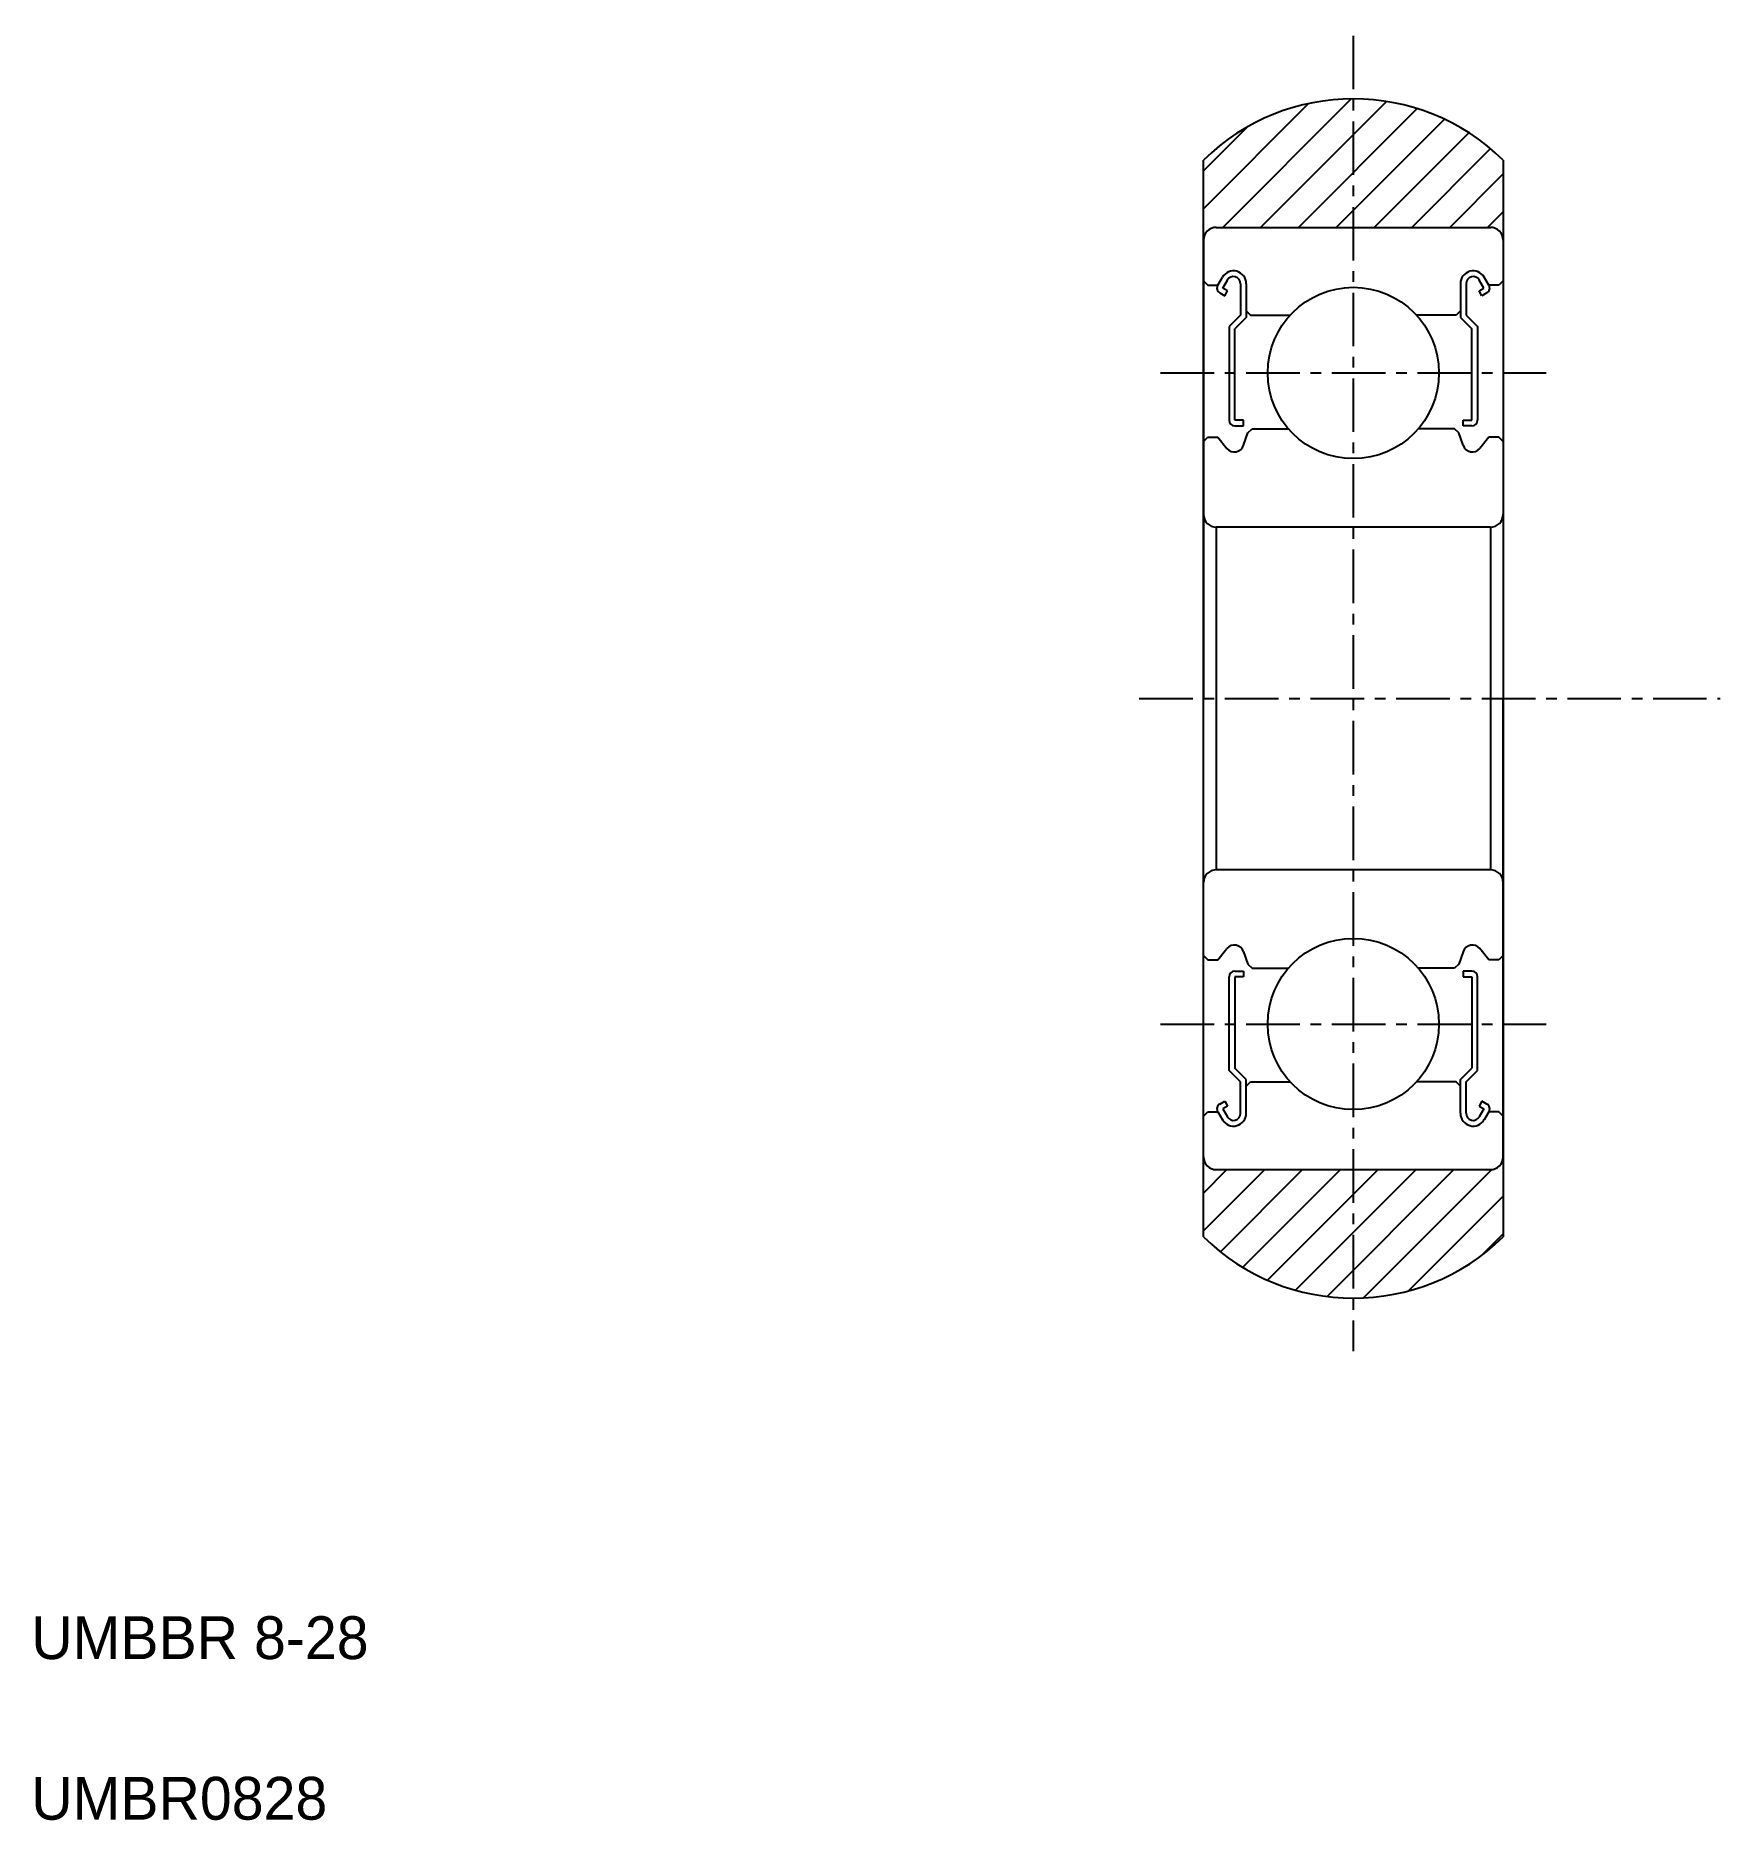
# Model space of a CAD drawing. Extents: x 2.6 to 41.9, y 2.5 to 44.2.
import ezdxf

# ---------------------------------------------------------------- set-up
doc = ezdxf.new("R2010")
doc.units = 0
doc.linetypes.add('CENTER', pattern=[2, 1.25, -0.25, 0.25, -0.25])
doc.layers.get('0').update_dxf_attribs({"linetype": 'CONTINUOUS'})
doc.layers.add('CENTER', color=1, linetype='CENTER')

# ---------------------------------------------------------------- blocks, each defined once
blk = doc.blocks.new('*X2')
at = {"color": 0, "linetype": 'CONTINUOUS'}
for p, q in [((169.871, -29.887), (172.325, -27.432)), ((170.32, -30.322), (173.32, -27.322)), ((171.204, -30.322), (174.144, -27.382)), ((172.088, -30.322), (174.861, -27.549)), ((172.972, -30.322), (175.497, -27.796)), ((169.871, -29.003), (170.897, -27.977)), ((173.855, -30.322), (176.067, -28.111)), ((174.739, -30.322), (176.577, -28.484)), ((175.623, -30.322), (176.871, -29.074)), ((176.507, -30.322), (176.871, -29.958)), ((176.869, -52.057), (176.871, -52.055)), ((169.871, -53.751), (171.301, -52.322)), ((169.871, -52.868), (170.417, -52.322)), ((170.266, -54.241), (172.185, -52.322)), ((170.788, -54.603), (173.069, -52.322)), ((171.37, -54.904), (173.952, -52.322)), ((172.022, -55.136), (174.836, -52.322)), ((172.758, -55.284), (175.72, -52.322)), ((173.61, -55.316), (176.606, -52.32)), ((174.656, -55.154), (176.871, -52.939)), ((176.374, -54.319), (176.871, -53.823))]:
    blk.add_line(p, q, dxfattribs=at)

msp = doc.modelspace()

# ---------------------------------------------------------------- linework, layer by layer
at = {"color": 7, "linetype": 'CONTINUOUS'}
for p, q in [((29.871, 16.108), (29.871, 41.249)), ((36.871, 41.249), (36.871, 16.108)), ((30.171, 39.678), (36.571, 39.678)), ((29.871, 39.378), (29.871, 28.678)), ((36.871, 39.378), (36.871, 28.678)), ((29.871, 38.428), (29.971, 38.328)), ((30.204, 38.328), (30.313, 38.512)), ((30.32, 38.262), (30.429, 38.445)), ((30.738, 38.363), (30.738, 37.628)), ((30.871, 38.363), (30.871, 37.573)), ((35.871, 38.363), (35.871, 37.573)), ((36.004, 38.363), (36.004, 37.628)), ((36.422, 38.262), (36.313, 38.445)), ((36.538, 38.328), (36.429, 38.512)), ((36.871, 38.428), (36.771, 38.328)), ((29.971, 38.328), (30.204, 38.328)), ((30.253, 38.146), (30.369, 38.079)), ((30.435, 38.195), (30.32, 38.262)), ((30.369, 38.079), (30.435, 38.195)), ((36.307, 38.195), (36.422, 38.262)), ((36.373, 38.079), (36.307, 38.195)), ((36.489, 38.146), (36.373, 38.079)), ((36.771, 38.328), (36.538, 38.328)), ((30.738, 37.628), (30.471, 37.362)), ((30.871, 37.573), (30.604, 37.306)), ((30.871, 37.728), (30.971, 37.628)), ((30.971, 37.628), (31.895, 37.628)), ((35.771, 37.628), (34.847, 37.628)), ((35.871, 37.728), (35.771, 37.628)), ((35.871, 37.573), (36.138, 37.306)), ((36.004, 37.628), (36.271, 37.362)), ((30.471, 37.362), (30.471, 35.177)), ((30.604, 35.177), (30.604, 37.306)), ((36.138, 35.177), (36.138, 37.306)), ((36.271, 37.362), (36.271, 35.177)), ((30.804, 35.177), (30.604, 35.177)), ((30.604, 35.043), (30.804, 35.043)), ((30.804, 35.043), (30.804, 35.177)), ((35.938, 35.177), (36.138, 35.177)), ((35.938, 35.043), (35.938, 35.177)), ((36.138, 35.043), (35.938, 35.043)), ((29.871, 34.678), (29.971, 34.778)), ((29.971, 34.778), (30.204, 34.778)), ((30.204, 34.778), (30.419, 34.516)), ((30.804, 34.595), (30.91, 34.884)), ((30.91, 34.884), (31.01, 34.978)), ((31.01, 34.978), (31.851, 34.978)), ((35.732, 34.978), (34.891, 34.978)), ((35.832, 34.884), (35.732, 34.978)), ((35.938, 34.595), (35.832, 34.884)), ((36.538, 34.778), (36.323, 34.516)), ((36.771, 34.778), (36.538, 34.778)), ((36.871, 34.678), (36.771, 34.778)), ((30.171, 32.678), (30.171, 24.678)), ((36.571, 32.678), (30.171, 32.678)), ((36.571, 32.678), (36.571, 24.678)), ((29.871, 17.978), (29.871, 28.678)), ((36.871, 17.978), (36.871, 28.678)), ((36.571, 24.678), (30.171, 24.678)), ((36.871, 23.328), (36.871, 23.328)), ((29.871, 22.678), (29.971, 22.578)), ((29.971, 22.578), (30.204, 22.578)), ((30.204, 22.578), (30.419, 22.841)), ((30.804, 22.762), (30.91, 22.472)), ((35.938, 22.762), (35.832, 22.472)), ((36.538, 22.578), (36.323, 22.841)), ((36.771, 22.578), (36.538, 22.578)), ((36.871, 22.678), (36.771, 22.578)), ((30.471, 19.995), (30.471, 22.18)), ((30.604, 22.313), (30.804, 22.313)), ((30.604, 22.18), (30.604, 20.05)), ((30.804, 22.18), (30.604, 22.18)), ((30.804, 22.313), (30.804, 22.18)), ((30.91, 22.472), (31.01, 22.378)), ((31.01, 22.378), (31.851, 22.378)), ((35.732, 22.378), (34.891, 22.378)), ((35.832, 22.472), (35.732, 22.378)), ((36.138, 22.313), (35.938, 22.313)), ((35.938, 22.313), (35.938, 22.18)), ((35.938, 22.18), (36.138, 22.18)), ((36.138, 22.18), (36.138, 20.05)), ((36.271, 19.995), (36.271, 22.18)), ((36.871, 20.653), (36.871, 20.653)), ((30.871, 19.784), (30.604, 20.05)), ((35.871, 19.784), (36.138, 20.05)), ((30.738, 19.728), (30.471, 19.995)), ((30.738, 18.994), (30.738, 19.728)), ((30.871, 18.994), (30.871, 19.784)), ((30.871, 19.628), (30.971, 19.728)), ((30.971, 19.728), (31.895, 19.728)), ((35.771, 19.728), (34.847, 19.728)), ((35.871, 19.628), (35.771, 19.728)), ((35.871, 18.994), (35.871, 19.784)), ((36.004, 19.728), (36.271, 19.995)), ((36.004, 18.994), (36.004, 19.728)), ((30.253, 19.21), (30.369, 19.277)), ((30.369, 19.277), (30.435, 19.162)), ((36.373, 19.277), (36.307, 19.162)), ((36.489, 19.21), (36.373, 19.277)), ((29.871, 18.928), (29.971, 19.028)), ((29.971, 19.028), (30.204, 19.028)), ((30.204, 19.028), (30.313, 18.844)), ((30.435, 19.162), (30.32, 19.095)), ((30.32, 19.095), (30.429, 18.911)), ((36.307, 19.162), (36.422, 19.095)), ((36.422, 19.095), (36.313, 18.911)), ((36.538, 19.028), (36.429, 18.844)), ((36.771, 19.028), (36.538, 19.028)), ((36.871, 18.928), (36.771, 19.028)), ((30.171, 17.678), (36.571, 17.678))]:
    msp.add_line(p, q, dxfattribs=at)
for centre in [(33.371, 36.278), (33.371, 21.078)]:
    msp.add_circle(centre, 2, dxfattribs=at)
for centre, radius, start, end in [((33.371, 37.678), 5, 45.573, 134.427), ((30.171, 39.378), 0.3, 90, 180), ((36.571, 39.378), 0.3, 0, 90), ((30.572, 38.363), 0.299, 0, 150.0002), ((30.572, 38.363), 0.166, 0, 150.0044), ((36.17, 38.363), 0.299, 29.9998, 180), ((36.17, 38.363), 0.166, 29.9956, 180), ((30.32, 38.262), 0.133, 149.9969, 240.0013), ((36.422, 38.262), 0.133, 299.9987, 30.0031), ((30.604, 35.177), 0.133, 180.0001, 270), ((36.138, 35.177), 0.133, 270, 359.9999), ((30.59, 34.66), 0.224, 220.001, 343.1517), ((36.152, 34.66), 0.224, 196.8483, 319.999), ((30.171, 32.978), 0.3, 180, 270), ((36.571, 32.978), 0.3, 270, 0), ((30.171, 24.378), 0.3, 90, 180), ((36.571, 24.378), 0.3, 0, 90), ((30.59, 22.697), 0.224, 16.8483, 139.999), ((36.152, 22.697), 0.224, 40.001, 163.1517), ((30.604, 22.18), 0.133, 90, 179.9999), ((36.138, 22.18), 0.133, 0.0001, 90), ((30.32, 19.095), 0.133, 119.9987, 210.0031), ((36.422, 19.095), 0.133, 329.9969, 60.0013), ((30.572, 18.994), 0.299, 209.9998, 0), ((30.572, 18.994), 0.166, 209.9956, 0), ((36.17, 18.994), 0.299, 180, 330.0002), ((36.17, 18.994), 0.166, 180, 330.0044), ((30.171, 17.978), 0.3, 180, 270), ((36.571, 17.978), 0.3, 270, 0), ((33.371, 19.678), 5, 225.573, 314.427)]:
    msp.add_arc(centre, radius, start, end, dxfattribs=at)
at = {"layer": 'CENTER', "color": 1, "linetype": 'CENTER'}
for p, q in [((33.371, 44.153), (33.371, 13.438)), ((28.871, 36.278), (37.871, 36.278)), ((28.371, 28.678), (41.94, 28.678)), ((28.871, 21.078), (37.871, 21.078))]:
    msp.add_line(p, q, dxfattribs=at)

# ---------------------------------------------------------------- block references
at = {"color": 3, "linetype": 'CONTINUOUS'}
msp.add_blockref('*X2', (-140, 70), dxfattribs=at)

# ---------------------------------------------------------------- texts
at = {"color": 7, "linetype": 'CONTINUOUS'}
for s, p in [('UMBBR 8-28', (2.5, 6.25)), ('UMBR0828', (2.5, 2.5))]:
    msp.add_text(s, height=1, dxfattribs=at).set_placement(p)

doc.saveas('drawing.dxf')
